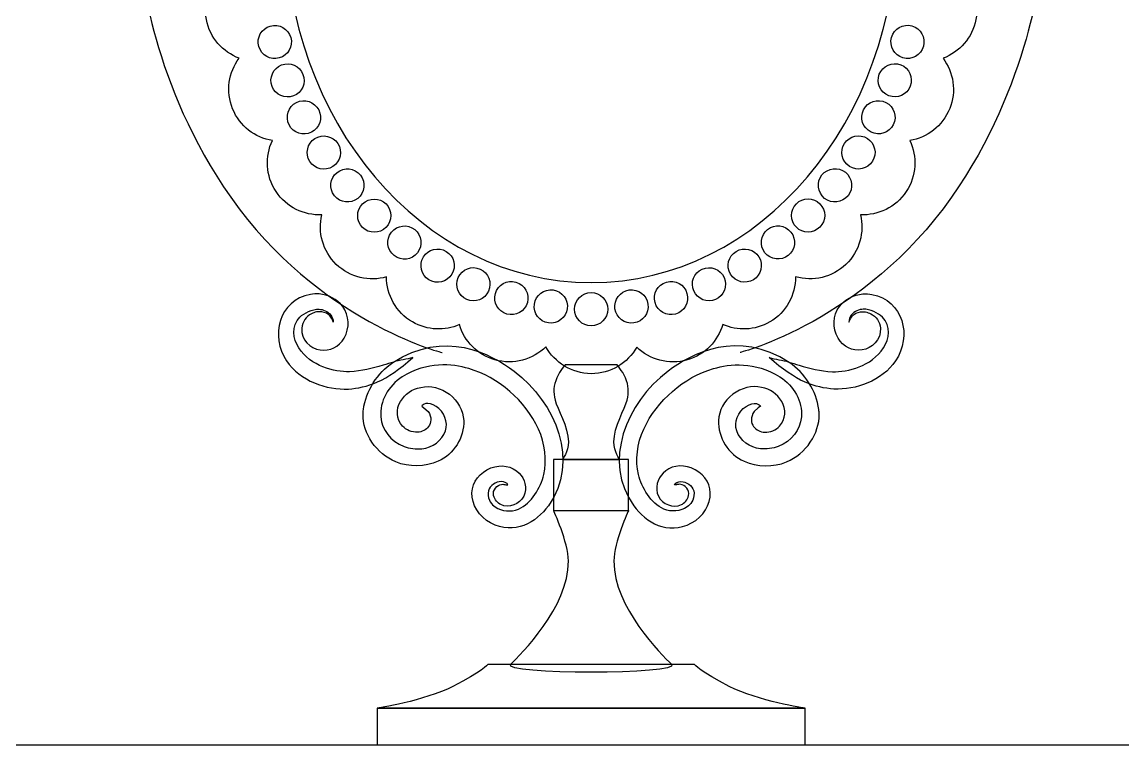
# Model space of a CAD drawing. Header units: inches. Extents: x 10 to 52.5, y 12.6 to 37.4.
# Drawn here: x 22.139 to 23.217, y 25.748 to 26.456 of the extents above; entities that cross this region are included whole.
import ezdxf

# ---------------------------------------------------------------- set-up
doc = ezdxf.new("R2010")
doc.units = ezdxf.units.IN
doc.header["$MEASUREMENT"] = 0
doc.layers.add('02', color=2, linetype='Continuous')
doc.layers.add('1', color=1, linetype='Continuous')

msp = doc.modelspace()

# ---------------------------------------------------------------- linework, layer by layer
at = {"layer": '02'}
for points, knots in [([(23.0574, 26.5051), (23.0719, 26.5139), (23.0818, 26.5298), (23.082, 26.548), (23.082, 26.548), (23.0823, 26.5684), (23.0706, 26.586), (23.0536, 26.5944), (23.0536, 26.5944), (23.0691, 26.6055), (23.0777, 26.6248), (23.0741, 26.6448), (23.0741, 26.6448), (23.0708, 26.6629), (23.0583, 26.6769), (23.0424, 26.6831), (23.0424, 26.6831), (23.0528, 26.6968), (23.0561, 26.7152), (23.0495, 26.7324), (23.0495, 26.7324), (23.0429, 26.7496), (23.0279, 26.7611), (23.011, 26.7642), (23.011, 26.7642), (23.0186, 26.7796), (23.0182, 26.7986), (23.0083, 26.8142), (23.0083, 26.8142), (22.9983, 26.8298), (22.9811, 26.838), (22.9638, 26.8375), (22.9638, 26.8375), (22.9681, 26.8544), (22.9637, 26.873), (22.9505, 26.8862), (22.9505, 26.8862), (22.9372, 26.8995), (22.9184, 26.9038), (22.9015, 26.8993), (22.9015, 26.8993), (22.9018, 26.9169), (22.8931, 26.9342), (22.877, 26.944), (22.877, 26.944), (22.8607, 26.9537), (22.8412, 26.9534), (22.8257, 26.9448), (22.8257, 26.9448), (22.8216, 26.962), (22.8086, 26.9767), (22.7903, 26.9819), (22.7903, 26.9819), (22.7721, 26.9871), (22.7534, 26.9817), (22.7408, 26.9694), (22.7408, 26.9694), (22.732, 26.985), (22.7153, 26.9955), (22.6962, 26.9954), (22.6962, 26.9954), (22.677, 26.9953), (22.6605, 26.9847), (22.6518, 26.9691), (22.6518, 26.9691), (22.6392, 26.9816), (22.6203, 26.9872), (22.602, 26.9819), (22.602, 26.9819), (22.5837, 26.9766), (22.5706, 26.9621), (22.5665, 26.9448), (22.5665, 26.9448), (22.5511, 26.9534), (22.5316, 26.9537), (22.5154, 26.944), (22.5154, 26.944), (22.4992, 26.9342), (22.4905, 26.9169), (22.4908, 26.8993), (22.4908, 26.8993), (22.4739, 26.9038), (22.4551, 26.8994), (22.4418, 26.8862), (22.4418, 26.8862), (22.4286, 26.873), (22.4242, 26.8544), (22.4285, 26.8376), (22.4285, 26.8376), (22.4111, 26.8381), (22.394, 26.8298), (22.384, 26.8141), (22.384, 26.8141), (22.374, 26.7986), (22.3736, 26.7796), (22.3813, 26.7642), (22.3813, 26.7642), (22.3644, 26.7611), (22.3494, 26.7496), (22.3427, 26.7324), (22.3427, 26.7324), (22.3361, 26.7153), (22.3394, 26.6968), (22.3498, 26.6832), (22.3498, 26.6832), (22.3339, 26.6769), (22.3215, 26.6629), (22.3183, 26.6448), (22.3183, 26.6448), (22.3146, 26.6249), (22.3232, 26.6055), (22.3387, 26.5944), (22.3387, 26.5944), (22.3216, 26.586), (22.31, 26.5684), (22.3102, 26.5481), (22.3102, 26.5481), (22.3105, 26.5298), (22.3203, 26.5139), (22.3349, 26.5051), (22.3349, 26.5051), (22.3224, 26.4935), (22.3159, 26.476), (22.3195, 26.4581), (22.3195, 26.4581), (22.323, 26.44), (22.3356, 26.4262), (22.3516, 26.4201), (22.3516, 26.4201), (22.3414, 26.4064), (22.3383, 26.3878), (22.3452, 26.3707), (22.3452, 26.3707), (22.3521, 26.3536), (22.3672, 26.3424), (22.3842, 26.3396), (22.3842, 26.3396), (22.3768, 26.324), (22.3775, 26.3051), (22.3877, 26.2897), (22.3877, 26.2897), (22.3979, 26.2742), (22.4152, 26.2661), (22.4325, 26.2669), (22.4325, 26.2669), (22.4285, 26.25), (22.4333, 26.2314), (22.4467, 26.2184), (22.4467, 26.2184), (22.4602, 26.2054), (22.4791, 26.2014), (22.4959, 26.2061), (22.4959, 26.2061), (22.4959, 26.1886), (22.505, 26.1714), (22.5213, 26.162), (22.5213, 26.162), (22.5359, 26.1535), (22.5529, 26.1532), (22.5672, 26.1594), (22.5672, 26.1594), (22.572, 26.1433), (22.5846, 26.1299), (22.602, 26.125), (22.602, 26.125), (22.6203, 26.1197), (22.6392, 26.1252), (22.6518, 26.1378), (22.6518, 26.1378), (22.6605, 26.1222), (22.677, 26.1116), (22.6962, 26.1114), (22.6962, 26.1114), (22.7153, 26.1114), (22.732, 26.1218), (22.7408, 26.1374), (22.7408, 26.1374), (22.7534, 26.1251), (22.7721, 26.1197), (22.7903, 26.1249), (22.7903, 26.1249), (22.8076, 26.1299), (22.8202, 26.1434), (22.825, 26.1595), (22.825, 26.1595), (22.8394, 26.1532), (22.8564, 26.1535), (22.871, 26.162), (22.871, 26.162), (22.8873, 26.1714), (22.8963, 26.1886), (22.8963, 26.2062), (22.8963, 26.2062), (22.9132, 26.2014), (22.932, 26.2054), (22.9456, 26.2184), (22.9456, 26.2184), (22.9591, 26.2314), (22.9638, 26.25), (22.9597, 26.2669), (22.9597, 26.2669), (22.977, 26.2661), (22.9943, 26.2741), (23.0046, 26.2896), (23.0046, 26.2896), (23.0148, 26.305), (23.0155, 26.324), (23.0081, 26.3396), (23.0081, 26.3396), (23.025, 26.3424), (23.0402, 26.3536), (23.0471, 26.3708), (23.0471, 26.3708), (23.0539, 26.3878), (23.0509, 26.4064), (23.0406, 26.4201), (23.0406, 26.4201), (23.0567, 26.4262), (23.0693, 26.44), (23.0728, 26.458), (23.0728, 26.458), (23.0764, 26.476), (23.0699, 26.4936), (23.0574, 26.5051)], [0, 0, 0, 0, 0.017857, 0.017857, 0.017857, 0.017857, 0.035714, 0.035714, 0.035714, 0.035714, 0.053571, 0.053571, 0.053571, 0.053571, 0.071429, 0.071429, 0.071429, 0.071429, 0.089286, 0.089286, 0.089286, 0.089286, 0.107143, 0.107143, 0.107143, 0.107143, 0.125, 0.125, 0.125, 0.125, 0.142857, 0.142857, 0.142857, 0.142857, 0.160714, 0.160714, 0.160714, 0.160714, 0.178571, 0.178571, 0.178571, 0.178571, 0.196429, 0.196429, 0.196429, 0.196429, 0.214286, 0.214286, 0.214286, 0.214286, 0.232143, 0.232143, 0.232143, 0.232143, 0.25, 0.25, 0.25, 0.25, 0.267857, 0.267857, 0.267857, 0.267857, 0.285714, 0.285714, 0.285714, 0.285714, 0.303571, 0.303571, 0.303571, 0.303571, 0.321429, 0.321429, 0.321429, 0.321429, 0.339286, 0.339286, 0.339286, 0.339286, 0.357143, 0.357143, 0.357143, 0.357143, 0.375, 0.375, 0.375, 0.375, 0.392857, 0.392857, 0.392857, 0.392857, 0.410714, 0.410714, 0.410714, 0.410714, 0.428571, 0.428571, 0.428571, 0.428571, 0.446429, 0.446429, 0.446429, 0.446429, 0.464286, 0.464286, 0.464286, 0.464286, 0.482143, 0.482143, 0.482143, 0.482143, 0.5, 0.5, 0.5, 0.5, 0.517857, 0.517857, 0.517857, 0.517857, 0.535714, 0.535714, 0.535714, 0.535714, 0.553571, 0.553571, 0.553571, 0.553571, 0.571429, 0.571429, 0.571429, 0.571429, 0.589286, 0.589286, 0.589286, 0.589286, 0.607143, 0.607143, 0.607143, 0.607143, 0.625, 0.625, 0.625, 0.625, 0.642857, 0.642857, 0.642857, 0.642857, 0.660714, 0.660714, 0.660714, 0.660714, 0.678571, 0.678571, 0.678571, 0.678571, 0.696429, 0.696429, 0.696429, 0.696429, 0.714286, 0.714286, 0.714286, 0.714286, 0.732143, 0.732143, 0.732143, 0.732143, 0.75, 0.75, 0.75, 0.75, 0.767857, 0.767857, 0.767857, 0.767857, 0.785714, 0.785714, 0.785714, 0.785714, 0.803571, 0.803571, 0.803571, 0.803571, 0.821429, 0.821429, 0.821429, 0.821429, 0.839286, 0.839286, 0.839286, 0.839286, 0.857143, 0.857143, 0.857143, 0.857143, 0.875, 0.875, 0.875, 0.875, 0.892857, 0.892857, 0.892857, 0.892857, 0.910714, 0.910714, 0.910714, 0.910714, 0.928571, 0.928571, 0.928571, 0.928571, 0.946429, 0.946429, 0.946429, 0.946429, 0.964286, 0.964286, 0.964286, 0.964286, 0.982143, 0.982143, 0.982143, 0.982143, 1, 1, 1, 1]), ([(22.6962, 26.9064), (22.8613, 26.9064), (22.9956, 26.748), (22.9956, 26.5534), (22.9956, 26.5534), (22.9956, 26.3588), (22.8613, 26.2005), (22.6962, 26.2005), (22.6962, 26.2005), (22.531, 26.2005), (22.3966, 26.3588), (22.3966, 26.5534), (22.3966, 26.5534), (22.3966, 26.7481), (22.531, 26.9064), (22.6962, 26.9064)], [0, 0, 0, 0, 0.25, 0.25, 0.25, 0.25, 0.5, 0.5, 0.5, 0.5, 0.75, 0.75, 0.75, 0.75, 1, 1, 1, 1]), ([(22.2555, 26.511), (22.2555, 26.511), (22.2659, 26.3939), (22.3434, 26.284), (22.3434, 26.284), (22.4289, 26.1627), (22.5502, 26.1321), (22.5502, 26.1321)], [0, 0, 0, 0, 0.5, 0.5, 0.5, 0.5, 1, 1, 1, 1]), ([(23.1367, 26.511), (23.1367, 26.511), (23.1263, 26.3939), (23.0488, 26.284), (23.0488, 26.284), (22.9633, 26.1627), (22.842, 26.1321), (22.842, 26.1321)], [0, 0, 0, 0, 0.5, 0.5, 0.5, 0.5, 1, 1, 1, 1]), ([(22.3909, 26.4204), (22.3995, 26.4228), (22.4046, 26.4317), (22.4022, 26.4404), (22.4022, 26.4404), (22.3998, 26.449), (22.3908, 26.454), (22.3821, 26.4516), (22.3821, 26.4516), (22.3735, 26.4492), (22.3684, 26.4402), (22.3708, 26.4316), (22.3708, 26.4316), (22.3733, 26.4229), (22.3823, 26.418), (22.3909, 26.4204)], [0, 0, 0, 0, 0.25, 0.25, 0.25, 0.25, 0.5, 0.5, 0.5, 0.5, 0.75, 0.75, 0.75, 0.75, 1, 1, 1, 1]), ([(23.0101, 26.4518), (23.0015, 26.4542), (22.9926, 26.4492), (22.9901, 26.4405), (22.9901, 26.4405), (22.9878, 26.4319), (22.9927, 26.4229), (23.0014, 26.4205), (23.0014, 26.4205), (23.01, 26.4181), (23.019, 26.4231), (23.0214, 26.4318), (23.0214, 26.4318), (23.0238, 26.4404), (23.0188, 26.4494), (23.0101, 26.4518)], [0, 0, 0, 0, 0.25, 0.25, 0.25, 0.25, 0.5, 0.5, 0.5, 0.5, 0.75, 0.75, 0.75, 0.75, 1, 1, 1, 1]), ([(22.4141, 26.4043), (22.4109, 26.4127), (22.4015, 26.4168), (22.3931, 26.4136), (22.3931, 26.4136), (22.3848, 26.4103), (22.3806, 26.401), (22.3838, 26.3926), (22.3838, 26.3926), (22.3871, 26.3842), (22.3964, 26.3801), (22.4049, 26.3833), (22.4049, 26.3833), (22.4132, 26.3865), (22.4174, 26.3959), (22.4141, 26.4043)], [0, 0, 0, 0, 0.25, 0.25, 0.25, 0.25, 0.5, 0.5, 0.5, 0.5, 0.75, 0.75, 0.75, 0.75, 1, 1, 1, 1]), ([(22.9992, 26.4138), (22.9908, 26.4169), (22.9814, 26.4127), (22.9782, 26.4044), (22.9782, 26.4044), (22.9749, 26.3961), (22.9791, 26.3866), (22.9875, 26.3834), (22.9875, 26.3834), (22.9959, 26.3802), (23.0053, 26.3844), (23.0085, 26.3928), (23.0085, 26.3928), (23.0117, 26.4011), (23.0075, 26.4106), (22.9992, 26.4138)], [0, 0, 0, 0, 0.25, 0.25, 0.25, 0.25, 0.5, 0.5, 0.5, 0.5, 0.75, 0.75, 0.75, 0.75, 1, 1, 1, 1]), ([(22.4295, 26.3696), (22.4254, 26.3775), (22.4157, 26.3808), (22.4077, 26.3768), (22.4077, 26.3768), (22.3996, 26.3728), (22.3965, 26.3629), (22.4005, 26.3549), (22.4005, 26.3549), (22.4045, 26.3469), (22.4143, 26.3437), (22.4223, 26.3477), (22.4223, 26.3477), (22.4304, 26.3518), (22.4336, 26.3615), (22.4295, 26.3696)], [0, 0, 0, 0, 0.25, 0.25, 0.25, 0.25, 0.5, 0.5, 0.5, 0.5, 0.75, 0.75, 0.75, 0.75, 1, 1, 1, 1]), ([(22.9846, 26.3769), (22.9766, 26.3809), (22.9668, 26.3777), (22.9628, 26.3697), (22.9628, 26.3697), (22.9588, 26.3617), (22.962, 26.3519), (22.9701, 26.3479), (22.9701, 26.3479), (22.9781, 26.3438), (22.9879, 26.3471), (22.9919, 26.3551), (22.9919, 26.3551), (22.9959, 26.3632), (22.9927, 26.3728), (22.9846, 26.3769)], [0, 0, 0, 0, 0.25, 0.25, 0.25, 0.25, 0.5, 0.5, 0.5, 0.5, 0.75, 0.75, 0.75, 0.75, 1, 1, 1, 1]), ([(22.4482, 26.3366), (22.4434, 26.3441), (22.4334, 26.3463), (22.4258, 26.3415), (22.4258, 26.3415), (22.4183, 26.3367), (22.416, 26.3267), (22.4208, 26.3191), (22.4208, 26.3191), (22.4256, 26.3116), (22.4357, 26.3093), (22.4433, 26.3142), (22.4433, 26.3142), (22.4509, 26.319), (22.453, 26.329), (22.4482, 26.3366)], [0, 0, 0, 0, 0.25, 0.25, 0.25, 0.25, 0.5, 0.5, 0.5, 0.5, 0.75, 0.75, 0.75, 0.75, 1, 1, 1, 1]), ([(22.9665, 26.3417), (22.959, 26.3465), (22.9489, 26.3443), (22.9441, 26.3367), (22.9441, 26.3367), (22.9393, 26.3291), (22.9416, 26.3191), (22.9491, 26.3143), (22.9491, 26.3143), (22.9567, 26.3094), (22.9667, 26.3117), (22.9715, 26.3193), (22.9715, 26.3193), (22.9763, 26.3268), (22.9741, 26.3369), (22.9665, 26.3417)], [0, 0, 0, 0, 0.25, 0.25, 0.25, 0.25, 0.5, 0.5, 0.5, 0.5, 0.75, 0.75, 0.75, 0.75, 1, 1, 1, 1]), ([(22.4703, 26.3057), (22.4646, 26.3128), (22.4544, 26.3139), (22.4474, 26.3083), (22.4474, 26.3083), (22.4404, 26.3028), (22.4393, 26.2925), (22.4448, 26.2855), (22.4448, 26.2855), (22.4504, 26.2785), (22.4607, 26.2773), (22.4677, 26.283), (22.4677, 26.283), (22.4746, 26.2885), (22.4758, 26.2987), (22.4703, 26.3057)], [0, 0, 0, 0, 0.25, 0.25, 0.25, 0.25, 0.5, 0.5, 0.5, 0.5, 0.75, 0.75, 0.75, 0.75, 1, 1, 1, 1]), ([(22.945, 26.3085), (22.938, 26.3141), (22.9277, 26.3129), (22.9221, 26.3059), (22.9221, 26.3059), (22.9165, 26.2989), (22.9177, 26.2886), (22.9247, 26.283), (22.9247, 26.283), (22.9317, 26.2774), (22.9419, 26.2786), (22.9476, 26.2856), (22.9476, 26.2856), (22.9532, 26.2926), (22.952, 26.3029), (22.945, 26.3085)], [0, 0, 0, 0, 0.25, 0.25, 0.25, 0.25, 0.5, 0.5, 0.5, 0.5, 0.75, 0.75, 0.75, 0.75, 1, 1, 1, 1]), ([(22.4954, 26.2775), (22.489, 26.2839), (22.4787, 26.2839), (22.4724, 26.2776), (22.4724, 26.2776), (22.4661, 26.2712), (22.466, 26.261), (22.4723, 26.2546), (22.4723, 26.2546), (22.4787, 26.2483), (22.489, 26.2482), (22.4953, 26.2546), (22.4953, 26.2546), (22.5017, 26.261), (22.5017, 26.2712), (22.4954, 26.2775)], [0, 0, 0, 0, 0.25, 0.25, 0.25, 0.25, 0.5, 0.5, 0.5, 0.5, 0.75, 0.75, 0.75, 0.75, 1, 1, 1, 1]), ([(22.897, 26.2777), (22.8907, 26.2714), (22.8907, 26.261), (22.897, 26.2547), (22.897, 26.2547), (22.9034, 26.2484), (22.9137, 26.2484), (22.92, 26.2548), (22.92, 26.2548), (22.9264, 26.2611), (22.9264, 26.2714), (22.92, 26.2777), (22.92, 26.2777), (22.9137, 26.284), (22.9033, 26.284), (22.897, 26.2777)], [0, 0, 0, 0, 0.25, 0.25, 0.25, 0.25, 0.5, 0.5, 0.5, 0.5, 0.75, 0.75, 0.75, 0.75, 1, 1, 1, 1]), ([(22.5235, 26.2525), (22.5164, 26.2581), (22.5062, 26.2569), (22.5006, 26.2499), (22.5006, 26.2499), (22.4951, 26.2428), (22.4963, 26.2326), (22.5034, 26.227), (22.5034, 26.227), (22.5103, 26.2214), (22.5206, 26.2226), (22.5261, 26.2297), (22.5261, 26.2297), (22.5317, 26.2367), (22.5305, 26.2469), (22.5235, 26.2525)], [0, 0, 0, 0, 0.25, 0.25, 0.25, 0.25, 0.5, 0.5, 0.5, 0.5, 0.75, 0.75, 0.75, 0.75, 1, 1, 1, 1]), ([(22.8689, 26.2526), (22.8619, 26.247), (22.8607, 26.2368), (22.8662, 26.2298), (22.8662, 26.2298), (22.8718, 26.2228), (22.8821, 26.2215), (22.8891, 26.2271), (22.8891, 26.2271), (22.8961, 26.2327), (22.8973, 26.2429), (22.8917, 26.2499), (22.8917, 26.2499), (22.8861, 26.2569), (22.8759, 26.2582), (22.8689, 26.2526)], [0, 0, 0, 0, 0.25, 0.25, 0.25, 0.25, 0.5, 0.5, 0.5, 0.5, 0.75, 0.75, 0.75, 0.75, 1, 1, 1, 1]), ([(22.5543, 26.2311), (22.5466, 26.2357), (22.5366, 26.2332), (22.5319, 26.2256), (22.5319, 26.2256), (22.5273, 26.2179), (22.5298, 26.2079), (22.5374, 26.2032), (22.5374, 26.2032), (22.5451, 26.1987), (22.555, 26.201), (22.5598, 26.2087), (22.5598, 26.2087), (22.5644, 26.2164), (22.562, 26.2264), (22.5543, 26.2311)], [0, 0, 0, 0, 0.25, 0.25, 0.25, 0.25, 0.5, 0.5, 0.5, 0.5, 0.75, 0.75, 0.75, 0.75, 1, 1, 1, 1]), ([(22.8381, 26.2311), (22.8304, 26.2265), (22.828, 26.2165), (22.8326, 26.2087), (22.8326, 26.2087), (22.8373, 26.2011), (22.8472, 26.1987), (22.855, 26.2033), (22.855, 26.2033), (22.8626, 26.208), (22.865, 26.218), (22.8604, 26.2257), (22.8604, 26.2257), (22.8557, 26.2333), (22.8457, 26.2357), (22.8381, 26.2311)], [0, 0, 0, 0, 0.25, 0.25, 0.25, 0.25, 0.5, 0.5, 0.5, 0.5, 0.75, 0.75, 0.75, 0.75, 1, 1, 1, 1]), ([(22.5875, 26.2138), (22.5793, 26.2174), (22.5697, 26.2136), (22.566, 26.2054), (22.566, 26.2054), (22.5624, 26.1972), (22.5661, 26.1877), (22.5744, 26.184), (22.5744, 26.184), (22.5826, 26.1804), (22.5922, 26.1841), (22.5957, 26.1923), (22.5957, 26.1923), (22.5994, 26.2005), (22.5956, 26.2101), (22.5875, 26.2138)], [0, 0, 0, 0, 0.25, 0.25, 0.25, 0.25, 0.5, 0.5, 0.5, 0.5, 0.75, 0.75, 0.75, 0.75, 1, 1, 1, 1]), ([(22.8049, 26.2137), (22.7967, 26.2102), (22.793, 26.2006), (22.7966, 26.1924), (22.7966, 26.1924), (22.8002, 26.1842), (22.8098, 26.1804), (22.818, 26.1841), (22.818, 26.1841), (22.8262, 26.1877), (22.83, 26.1973), (22.8263, 26.2055), (22.8263, 26.2055), (22.8226, 26.2137), (22.8131, 26.2174), (22.8049, 26.2137)], [0, 0, 0, 0, 0.25, 0.25, 0.25, 0.25, 0.5, 0.5, 0.5, 0.5, 0.75, 0.75, 0.75, 0.75, 1, 1, 1, 1]), ([(22.6225, 26.201), (22.6139, 26.2035), (22.6049, 26.1985), (22.6024, 26.1899), (22.6024, 26.1899), (22.6, 26.1812), (22.605, 26.1723), (22.6136, 26.1698), (22.6136, 26.1698), (22.6222, 26.1673), (22.6312, 26.1724), (22.6337, 26.181), (22.6337, 26.181), (22.6361, 26.1895), (22.6312, 26.1986), (22.6225, 26.201)], [0, 0, 0, 0, 0.25, 0.25, 0.25, 0.25, 0.5, 0.5, 0.5, 0.5, 0.75, 0.75, 0.75, 0.75, 1, 1, 1, 1]), ([(22.7698, 26.201), (22.7612, 26.1986), (22.7562, 26.1896), (22.7587, 26.181), (22.7587, 26.181), (22.7612, 26.1724), (22.7702, 26.1673), (22.7788, 26.1698), (22.7788, 26.1698), (22.7874, 26.1723), (22.7924, 26.1813), (22.7899, 26.19), (22.7899, 26.19), (22.7875, 26.1985), (22.7785, 26.2036), (22.7698, 26.201)], [0, 0, 0, 0, 0.25, 0.25, 0.25, 0.25, 0.5, 0.5, 0.5, 0.5, 0.75, 0.75, 0.75, 0.75, 1, 1, 1, 1]), ([(22.5027, 26.1228), (22.5086, 26.1248), (22.5159, 26.1252), (22.5217, 26.1273), (22.5217, 26.1273), (22.4956, 26.1034), (22.4767, 26.0976), (22.4585, 26.0964), (22.4585, 26.0964), (22.4373, 26.0951), (22.4113, 26.1043), (22.398, 26.1239), (22.398, 26.1239), (22.3818, 26.1479), (22.3905, 26.1833), (22.4213, 26.1889), (22.4213, 26.1889), (22.4242, 26.1895), (22.4271, 26.1896), (22.43, 26.1894), (22.43, 26.1894), (22.4388, 26.1889), (22.4476, 26.1842), (22.453, 26.1771), (22.453, 26.1771), (22.4595, 26.1687), (22.4601, 26.156), (22.4544, 26.1462), (22.4544, 26.1462), (22.4493, 26.1376), (22.4405, 26.1333), (22.4309, 26.1347), (22.4309, 26.1347), (22.4213, 26.1361), (22.4119, 26.1445), (22.4129, 26.156), (22.4129, 26.156), (22.4135, 26.1621), (22.4171, 26.1675), (22.4224, 26.1701), (22.4224, 26.1701), (22.424, 26.1709), (22.4257, 26.1714), (22.4274, 26.1718), (22.4274, 26.1718), (22.4308, 26.1724), (22.4342, 26.172), (22.4371, 26.1705), (22.4371, 26.1705), (22.4404, 26.1687), (22.4426, 26.1654), (22.4438, 26.1619), (22.4438, 26.1619), (22.4435, 26.1643), (22.4429, 26.1667), (22.4415, 26.1686), (22.4415, 26.1686), (22.4384, 26.1726), (22.4334, 26.1743), (22.4298, 26.1745), (22.4298, 26.1745), (22.4232, 26.1749), (22.4152, 26.1708), (22.411, 26.1667), (22.411, 26.1667), (22.4024, 26.1581), (22.4042, 26.1454), (22.4099, 26.1367), (22.4099, 26.1367), (22.4218, 26.1186), (22.4448, 26.1128), (22.4597, 26.1133), (22.4597, 26.1133), (22.4721, 26.1137), (22.4816, 26.1167), (22.4925, 26.1197), (22.4925, 26.1197), (22.4962, 26.1207), (22.4995, 26.1217), (22.5027, 26.1228)], [0, 0, 0, 0, 0.05, 0.05, 0.05, 0.05, 0.1, 0.1, 0.1, 0.1, 0.15, 0.15, 0.15, 0.15, 0.2, 0.2, 0.2, 0.2, 0.25, 0.25, 0.25, 0.25, 0.3, 0.3, 0.3, 0.3, 0.35, 0.35, 0.35, 0.35, 0.4, 0.4, 0.4, 0.4, 0.45, 0.45, 0.45, 0.45, 0.5, 0.5, 0.5, 0.5, 0.55, 0.55, 0.55, 0.55, 0.6, 0.6, 0.6, 0.6, 0.65, 0.65, 0.65, 0.65, 0.7, 0.7, 0.7, 0.7, 0.75, 0.75, 0.75, 0.75, 0.8, 0.8, 0.8, 0.8, 0.85, 0.85, 0.85, 0.85, 0.9, 0.9, 0.9, 0.9, 0.95, 0.95, 0.95, 0.95, 1, 1, 1, 1]), ([(22.659, 26.1933), (22.6501, 26.1945), (22.6419, 26.1884), (22.6406, 26.1794), (22.6406, 26.1794), (22.6394, 26.1705), (22.6456, 26.1624), (22.6544, 26.1611), (22.6544, 26.1611), (22.6633, 26.1599), (22.6716, 26.1661), (22.6728, 26.175), (22.6728, 26.175), (22.6741, 26.1838), (22.6679, 26.1921), (22.659, 26.1933)], [0, 0, 0, 0, 0.25, 0.25, 0.25, 0.25, 0.5, 0.5, 0.5, 0.5, 0.75, 0.75, 0.75, 0.75, 1, 1, 1, 1]), ([(22.6962, 26.1907), (22.6872, 26.1907), (22.68, 26.1834), (22.68, 26.1745), (22.68, 26.1745), (22.68, 26.1655), (22.6872, 26.1582), (22.6962, 26.1582), (22.6962, 26.1582), (22.7052, 26.1582), (22.7124, 26.1655), (22.7124, 26.1745), (22.7124, 26.1745), (22.7124, 26.1835), (22.7052, 26.1907), (22.6962, 26.1907)], [0, 0, 0, 0, 0.25, 0.25, 0.25, 0.25, 0.5, 0.5, 0.5, 0.5, 0.75, 0.75, 0.75, 0.75, 1, 1, 1, 1]), ([(22.7334, 26.1933), (22.7245, 26.1921), (22.7183, 26.1838), (22.7195, 26.1749), (22.7195, 26.1749), (22.7208, 26.1661), (22.729, 26.1599), (22.7379, 26.1611), (22.7379, 26.1611), (22.7468, 26.1624), (22.753, 26.1706), (22.7517, 26.1795), (22.7517, 26.1795), (22.7505, 26.1884), (22.7423, 26.1946), (22.7334, 26.1933)], [0, 0, 0, 0, 0.25, 0.25, 0.25, 0.25, 0.5, 0.5, 0.5, 0.5, 0.75, 0.75, 0.75, 0.75, 1, 1, 1, 1]), ([(22.8896, 26.1228), (22.8837, 26.1248), (22.8763, 26.1252), (22.8705, 26.1273), (22.8705, 26.1273), (22.8967, 26.1034), (22.9155, 26.0976), (22.9338, 26.0964), (22.9338, 26.0964), (22.955, 26.0951), (22.9809, 26.1043), (22.9942, 26.1239), (22.9942, 26.1239), (23.0104, 26.1479), (23.0017, 26.1833), (22.971, 26.1889), (22.971, 26.1889), (22.9681, 26.1895), (22.9652, 26.1896), (22.9622, 26.1894), (22.9622, 26.1894), (22.9535, 26.1889), (22.9446, 26.1842), (22.9392, 26.1771), (22.9392, 26.1771), (22.9328, 26.1687), (22.9322, 26.156), (22.9378, 26.1462), (22.9378, 26.1462), (22.943, 26.1376), (22.9518, 26.1333), (22.9613, 26.1347), (22.9613, 26.1347), (22.9709, 26.1361), (22.9803, 26.1445), (22.9793, 26.156), (22.9793, 26.156), (22.9788, 26.1621), (22.9751, 26.1675), (22.9698, 26.1701), (22.9698, 26.1701), (22.9682, 26.1709), (22.9665, 26.1714), (22.9648, 26.1718), (22.9648, 26.1718), (22.9614, 26.1724), (22.9581, 26.172), (22.9551, 26.1705), (22.9551, 26.1705), (22.9518, 26.1687), (22.9496, 26.1654), (22.9485, 26.1619), (22.9485, 26.1619), (22.9487, 26.1643), (22.9493, 26.1667), (22.9507, 26.1686), (22.9507, 26.1686), (22.9538, 26.1726), (22.9588, 26.1743), (22.9625, 26.1745), (22.9625, 26.1745), (22.9691, 26.1749), (22.977, 26.1708), (22.9812, 26.1667), (22.9812, 26.1667), (22.9899, 26.1581), (22.988, 26.1454), (22.9823, 26.1367), (22.9823, 26.1367), (22.9704, 26.1186), (22.9474, 26.1128), (22.9325, 26.1133), (22.9325, 26.1133), (22.9201, 26.1137), (22.9107, 26.1167), (22.8997, 26.1197), (22.8997, 26.1197), (22.8961, 26.1207), (22.8927, 26.1217), (22.8896, 26.1228)], [0, 0, 0, 0, 0.05, 0.05, 0.05, 0.05, 0.1, 0.1, 0.1, 0.1, 0.15, 0.15, 0.15, 0.15, 0.2, 0.2, 0.2, 0.2, 0.25, 0.25, 0.25, 0.25, 0.3, 0.3, 0.3, 0.3, 0.35, 0.35, 0.35, 0.35, 0.4, 0.4, 0.4, 0.4, 0.45, 0.45, 0.45, 0.45, 0.5, 0.5, 0.5, 0.5, 0.55, 0.55, 0.55, 0.55, 0.6, 0.6, 0.6, 0.6, 0.65, 0.65, 0.65, 0.65, 0.7, 0.7, 0.7, 0.7, 0.75, 0.75, 0.75, 0.75, 0.8, 0.8, 0.8, 0.8, 0.85, 0.85, 0.85, 0.85, 0.9, 0.9, 0.9, 0.9, 0.95, 0.95, 0.95, 0.95, 1, 1, 1, 1]), ([(22.5022, 26.1223), (22.4869, 26.1123), (22.4756, 26.0943), (22.4732, 26.0763), (22.4732, 26.0763), (22.473, 26.0748), (22.4729, 26.0733), (22.4729, 26.0719), (22.4729, 26.0719), (22.4726, 26.0527), (22.4857, 26.0331), (22.505, 26.025), (22.505, 26.025), (22.5175, 26.0197), (22.5337, 26.02), (22.5465, 26.0257), (22.5465, 26.0257), (22.5618, 26.0324), (22.572, 26.0489), (22.5714, 26.0656), (22.5714, 26.0656), (22.571, 26.0753), (22.5659, 26.0846), (22.5574, 26.0912), (22.5574, 26.0912), (22.5491, 26.0976), (22.5389, 26.1001), (22.5294, 26.098), (22.5294, 26.098), (22.5206, 26.0961), (22.5142, 26.0917), (22.5095, 26.0843), (22.5095, 26.0843), (22.5048, 26.0768), (22.5056, 26.0668), (22.5116, 26.0601), (22.5116, 26.0601), (22.515, 26.0562), (22.5208, 26.0539), (22.5262, 26.0541), (22.5262, 26.0541), (22.5306, 26.0543), (22.5345, 26.0562), (22.537, 26.0596), (22.537, 26.0596), (22.5385, 26.0615), (22.5392, 26.0638), (22.5392, 26.0661), (22.5392, 26.0661), (22.5393, 26.0688), (22.5384, 26.0717), (22.5367, 26.0743), (22.5367, 26.0743), (22.5367, 26.0743), (22.5324, 26.078), (22.5324, 26.078), (22.5324, 26.078), (22.5324, 26.078), (22.5305, 26.0795), (22.5305, 26.0795), (22.5305, 26.0795), (22.5305, 26.0802), (22.5323, 26.0818), (22.5342, 26.0822), (22.5342, 26.0822), (22.5369, 26.0828), (22.5406, 26.0818), (22.5444, 26.0793), (22.5444, 26.0793), (22.5524, 26.0744), (22.5565, 26.0636), (22.5536, 26.0554), (22.5536, 26.0554), (22.5503, 26.046), (22.5408, 26.0388), (22.5304, 26.0379), (22.5304, 26.0379), (22.5252, 26.0375), (22.5179, 26.038), (22.5131, 26.04), (22.5131, 26.04), (22.4995, 26.0457), (22.4914, 26.0561), (22.4903, 26.0692), (22.4903, 26.0692), (22.4891, 26.0842), (22.4973, 26.0995), (22.5113, 26.1083), (22.5113, 26.1083), (22.5357, 26.1236), (22.5601, 26.1212), (22.5763, 26.1164), (22.5763, 26.1164), (22.6054, 26.1079), (22.6315, 26.0852), (22.6446, 26.0572), (22.6446, 26.0572), (22.651, 26.0435), (22.6531, 26.026), (22.6498, 26.0126), (22.6498, 26.0126), (22.6469, 26.0002), (22.6378, 25.9843), (22.6249, 25.9788), (22.6249, 25.9788), (22.6178, 25.9758), (22.6085, 25.9767), (22.6022, 25.981), (22.6022, 25.981), (22.5989, 25.9833), (22.5951, 25.9875), (22.5953, 25.9945), (22.5953, 25.9945), (22.5955, 26.0004), (22.601, 26.0048), (22.6062, 26.0057), (22.6062, 26.0057), (22.6089, 26.0062), (22.6117, 26.0056), (22.6138, 26.004), (22.6138, 26.004), (22.6143, 26.0036), (22.6145, 26.0029), (22.6145, 26.0027), (22.6145, 26.0027), (22.6141, 26.0024), (22.6141, 26.0024), (22.6127, 26.0027), (22.6127, 26.0027), (22.6105, 26.0032), (22.6065, 26.0041), (22.6025, 25.9994), (22.6025, 25.9994), (22.6008, 25.9974), (22.6001, 25.9948), (22.6007, 25.9921), (22.6007, 25.9921), (22.6015, 25.9879), (22.6049, 25.9846), (22.6078, 25.9832), (22.6078, 25.9832), (22.6156, 25.9794), (22.6263, 25.9834), (22.6302, 25.9915), (22.6302, 25.9915), (22.6341, 25.9994), (22.6309, 26.0088), (22.6257, 26.014), (22.6257, 26.014), (22.6188, 26.0211), (22.6082, 26.0231), (22.5981, 26.0191), (22.5981, 26.0191), (22.5872, 26.0149), (22.5798, 26.0054), (22.5795, 25.9949), (22.5795, 25.9949), (22.579, 25.9833), (22.5864, 25.9714), (22.5978, 25.9653), (22.5978, 25.9653), (22.6213, 25.9528), (22.6424, 25.9658), (22.6543, 25.9822), (22.6543, 25.9822), (22.6854, 26.0251), (22.6617, 26.0828), (22.6208, 26.1138), (22.6208, 26.1138), (22.5981, 26.1311), (22.5524, 26.1552), (22.5022, 26.1223)], [0, 0, 0, 0, 0.023256, 0.023256, 0.023256, 0.023256, 0.046512, 0.046512, 0.046512, 0.046512, 0.069767, 0.069767, 0.069767, 0.069767, 0.093023, 0.093023, 0.093023, 0.093023, 0.116279, 0.116279, 0.116279, 0.116279, 0.139535, 0.139535, 0.139535, 0.139535, 0.162791, 0.162791, 0.162791, 0.162791, 0.186047, 0.186047, 0.186047, 0.186047, 0.209302, 0.209302, 0.209302, 0.209302, 0.232558, 0.232558, 0.232558, 0.232558, 0.255814, 0.255814, 0.255814, 0.255814, 0.27907, 0.27907, 0.27907, 0.27907, 0.302326, 0.302326, 0.302326, 0.302326, 0.325581, 0.325581, 0.325581, 0.325581, 0.348837, 0.348837, 0.348837, 0.348837, 0.372093, 0.372093, 0.372093, 0.372093, 0.395349, 0.395349, 0.395349, 0.395349, 0.418605, 0.418605, 0.418605, 0.418605, 0.44186, 0.44186, 0.44186, 0.44186, 0.465116, 0.465116, 0.465116, 0.465116, 0.488372, 0.488372, 0.488372, 0.488372, 0.511628, 0.511628, 0.511628, 0.511628, 0.534884, 0.534884, 0.534884, 0.534884, 0.55814, 0.55814, 0.55814, 0.55814, 0.581395, 0.581395, 0.581395, 0.581395, 0.604651, 0.604651, 0.604651, 0.604651, 0.627907, 0.627907, 0.627907, 0.627907, 0.651163, 0.651163, 0.651163, 0.651163, 0.674419, 0.674419, 0.674419, 0.674419, 0.697674, 0.697674, 0.697674, 0.697674, 0.72093, 0.72093, 0.72093, 0.72093, 0.744186, 0.744186, 0.744186, 0.744186, 0.767442, 0.767442, 0.767442, 0.767442, 0.790698, 0.790698, 0.790698, 0.790698, 0.813953, 0.813953, 0.813953, 0.813953, 0.837209, 0.837209, 0.837209, 0.837209, 0.860465, 0.860465, 0.860465, 0.860465, 0.883721, 0.883721, 0.883721, 0.883721, 0.906977, 0.906977, 0.906977, 0.906977, 0.930233, 0.930233, 0.930233, 0.930233, 0.953488, 0.953488, 0.953488, 0.953488, 0.976744, 0.976744, 0.976744, 0.976744, 1, 1, 1, 1]), ([(22.8901, 26.1223), (22.9053, 26.1123), (22.9167, 26.0943), (22.919, 26.0763), (22.919, 26.0763), (22.9192, 26.0748), (22.9193, 26.0733), (22.9194, 26.0719), (22.9194, 26.0719), (22.9197, 26.0527), (22.9065, 26.0331), (22.8873, 26.025), (22.8873, 26.025), (22.8748, 26.0197), (22.8585, 26.02), (22.8458, 26.0257), (22.8458, 26.0257), (22.8305, 26.0324), (22.8202, 26.0489), (22.8209, 26.0656), (22.8209, 26.0656), (22.8213, 26.0753), (22.8263, 26.0846), (22.8348, 26.0912), (22.8348, 26.0912), (22.8432, 26.0976), (22.8534, 26.1001), (22.8628, 26.098), (22.8628, 26.098), (22.8717, 26.0961), (22.878, 26.0917), (22.8827, 26.0843), (22.8827, 26.0843), (22.8875, 26.0768), (22.8866, 26.0668), (22.8806, 26.0601), (22.8806, 26.0601), (22.8772, 26.0562), (22.8715, 26.0539), (22.8661, 26.0541), (22.8661, 26.0541), (22.8616, 26.0543), (22.8578, 26.0562), (22.8552, 26.0596), (22.8552, 26.0596), (22.8538, 26.0615), (22.853, 26.0638), (22.853, 26.0661), (22.853, 26.0661), (22.853, 26.0688), (22.8538, 26.0717), (22.8556, 26.0743), (22.8556, 26.0743), (22.8556, 26.0743), (22.8598, 26.078), (22.8598, 26.078), (22.8598, 26.078), (22.8598, 26.078), (22.8618, 26.0795), (22.8618, 26.0795), (22.8618, 26.0795), (22.8618, 26.0802), (22.86, 26.0818), (22.858, 26.0822), (22.858, 26.0822), (22.8554, 26.0828), (22.8517, 26.0818), (22.8478, 26.0793), (22.8478, 26.0793), (22.8399, 26.0744), (22.8358, 26.0636), (22.8387, 26.0554), (22.8387, 26.0554), (22.8419, 26.046), (22.8515, 26.0388), (22.8619, 26.0379), (22.8619, 26.0379), (22.867, 26.0375), (22.8744, 26.038), (22.8792, 26.04), (22.8792, 26.04), (22.8928, 26.0457), (22.9009, 26.0561), (22.9019, 26.0692), (22.9019, 26.0692), (22.9032, 26.0842), (22.8949, 26.0995), (22.8809, 26.1083), (22.8809, 26.1083), (22.8565, 26.1236), (22.8321, 26.1212), (22.8159, 26.1164), (22.8159, 26.1164), (22.7869, 26.1079), (22.7607, 26.0852), (22.7476, 26.0572), (22.7476, 26.0572), (22.7412, 26.0435), (22.7392, 26.026), (22.7424, 26.0126), (22.7424, 26.0126), (22.7454, 26.0002), (22.7545, 25.9843), (22.7674, 25.9788), (22.7674, 25.9788), (22.7744, 25.9758), (22.7837, 25.9767), (22.7901, 25.981), (22.7901, 25.981), (22.7933, 25.9833), (22.7972, 25.9875), (22.7969, 25.9945), (22.7969, 25.9945), (22.7967, 26.0004), (22.7912, 26.0048), (22.7861, 26.0057), (22.7861, 26.0057), (22.7833, 26.0062), (22.7806, 26.0056), (22.7785, 26.004), (22.7785, 26.004), (22.778, 26.0036), (22.7777, 26.0029), (22.7778, 26.0027), (22.7778, 26.0027), (22.7781, 26.0024), (22.7782, 26.0024), (22.7796, 26.0027), (22.7796, 26.0027), (22.7817, 26.0032), (22.7857, 26.0041), (22.7897, 25.9994), (22.7897, 25.9994), (22.7915, 25.9974), (22.7921, 25.9948), (22.7916, 25.9921), (22.7916, 25.9921), (22.7907, 25.9879), (22.7873, 25.9846), (22.7845, 25.9832), (22.7845, 25.9832), (22.7766, 25.9794), (22.7659, 25.9834), (22.762, 25.9915), (22.762, 25.9915), (22.7582, 25.9994), (22.7614, 26.0088), (22.7665, 26.014), (22.7665, 26.014), (22.7734, 26.0211), (22.784, 26.0231), (22.7942, 26.0191), (22.7942, 26.0191), (22.8051, 26.0149), (22.8124, 26.0054), (22.8128, 25.9949), (22.8128, 25.9949), (22.8132, 25.9833), (22.8058, 25.9714), (22.7944, 25.9653), (22.7944, 25.9653), (22.7709, 25.9528), (22.7498, 25.9658), (22.7379, 25.9822), (22.7379, 25.9822), (22.7068, 26.0251), (22.7305, 26.0828), (22.7714, 26.1138), (22.7714, 26.1138), (22.7942, 26.1311), (22.8399, 26.1552), (22.8901, 26.1223)], [0, 0, 0, 0, 0.023256, 0.023256, 0.023256, 0.023256, 0.046512, 0.046512, 0.046512, 0.046512, 0.069767, 0.069767, 0.069767, 0.069767, 0.093023, 0.093023, 0.093023, 0.093023, 0.116279, 0.116279, 0.116279, 0.116279, 0.139535, 0.139535, 0.139535, 0.139535, 0.162791, 0.162791, 0.162791, 0.162791, 0.186047, 0.186047, 0.186047, 0.186047, 0.209302, 0.209302, 0.209302, 0.209302, 0.232558, 0.232558, 0.232558, 0.232558, 0.255814, 0.255814, 0.255814, 0.255814, 0.27907, 0.27907, 0.27907, 0.27907, 0.302326, 0.302326, 0.302326, 0.302326, 0.325581, 0.325581, 0.325581, 0.325581, 0.348837, 0.348837, 0.348837, 0.348837, 0.372093, 0.372093, 0.372093, 0.372093, 0.395349, 0.395349, 0.395349, 0.395349, 0.418605, 0.418605, 0.418605, 0.418605, 0.44186, 0.44186, 0.44186, 0.44186, 0.465116, 0.465116, 0.465116, 0.465116, 0.488372, 0.488372, 0.488372, 0.488372, 0.511628, 0.511628, 0.511628, 0.511628, 0.534884, 0.534884, 0.534884, 0.534884, 0.55814, 0.55814, 0.55814, 0.55814, 0.581395, 0.581395, 0.581395, 0.581395, 0.604651, 0.604651, 0.604651, 0.604651, 0.627907, 0.627907, 0.627907, 0.627907, 0.651163, 0.651163, 0.651163, 0.651163, 0.674419, 0.674419, 0.674419, 0.674419, 0.697674, 0.697674, 0.697674, 0.697674, 0.72093, 0.72093, 0.72093, 0.72093, 0.744186, 0.744186, 0.744186, 0.744186, 0.767442, 0.767442, 0.767442, 0.767442, 0.790698, 0.790698, 0.790698, 0.790698, 0.813953, 0.813953, 0.813953, 0.813953, 0.837209, 0.837209, 0.837209, 0.837209, 0.860465, 0.860465, 0.860465, 0.860465, 0.883721, 0.883721, 0.883721, 0.883721, 0.906977, 0.906977, 0.906977, 0.906977, 0.930233, 0.930233, 0.930233, 0.930233, 0.953488, 0.953488, 0.953488, 0.953488, 0.976744, 0.976744, 0.976744, 0.976744, 1, 1, 1, 1]), ([(22.7213, 26.1202), (22.7213, 26.1202), (22.7265, 26.1148), (22.7297, 26.1072), (22.7297, 26.1072), (22.7329, 26.0997), (22.7333, 26.0934), (22.7313, 26.0855), (22.7313, 26.0855), (22.7293, 26.0775), (22.7184, 26.0591), (22.7184, 26.0447), (22.7184, 26.0447), (22.7184, 26.0349), (22.7242, 26.0274), (22.7242, 26.0274), (22.7242, 26.0274), (22.7242, 26.0274), (22.6961, 26.0274), (22.6961, 26.0274), (22.6961, 26.0274), (22.6961, 26.0274), (22.668, 26.0274), (22.668, 26.0274), (22.668, 26.0274), (22.668, 26.0274), (22.6739, 26.0349), (22.6739, 26.0447), (22.6739, 26.0447), (22.6739, 26.0591), (22.6629, 26.0775), (22.6609, 26.0855), (22.6609, 26.0855), (22.659, 26.0934), (22.6593, 26.0997), (22.6625, 26.1072), (22.6625, 26.1072), (22.6657, 26.1148), (22.6709, 26.1202), (22.6709, 26.1202), (22.6709, 26.1202), (22.6709, 26.1202), (22.7213, 26.1202), (22.7213, 26.1202)], [0, 0, 0, 0, 0.090909, 0.090909, 0.090909, 0.090909, 0.181818, 0.181818, 0.181818, 0.181818, 0.272727, 0.272727, 0.272727, 0.272727, 0.363636, 0.363636, 0.363636, 0.363636, 0.454545, 0.454545, 0.454545, 0.454545, 0.545455, 0.545455, 0.545455, 0.545455, 0.636364, 0.636364, 0.636364, 0.636364, 0.727273, 0.727273, 0.727273, 0.727273, 0.818182, 0.818182, 0.818182, 0.818182, 0.909091, 0.909091, 0.909091, 0.909091, 1, 1, 1, 1]), ([(22.6594, 26.0274), (22.6594, 26.0274), (22.7328, 26.0274), (22.7328, 26.0274), (22.7328, 26.0274), (22.7328, 26.0274), (22.7328, 25.9776), (22.7328, 25.9776), (22.7328, 25.9776), (22.7328, 25.9776), (22.6594, 25.9776), (22.6594, 25.9776), (22.6594, 25.9776), (22.6594, 25.9776), (22.6594, 26.0274), (22.6594, 26.0274)], [0, 0, 0, 0, 0.25, 0.25, 0.25, 0.25, 0.5, 0.5, 0.5, 0.5, 0.75, 0.75, 0.75, 0.75, 1, 1, 1, 1]), ([(22.6961, 25.9776), (22.6961, 25.9776), (22.6594, 25.9776), (22.6594, 25.9776), (22.6594, 25.9776), (22.6594, 25.9776), (22.6739, 25.9461), (22.6739, 25.9281), (22.6739, 25.9281), (22.6739, 25.8821), (22.6273, 25.8368), (22.6172, 25.8268), (22.6172, 25.8268), (22.6071, 25.8167), (22.7852, 25.8167), (22.775, 25.8268), (22.775, 25.8268), (22.7649, 25.8368), (22.7184, 25.8821), (22.7184, 25.9281), (22.7184, 25.9281), (22.7184, 25.9461), (22.7328, 25.9776), (22.7328, 25.9776), (22.7328, 25.9776), (22.7328, 25.9776), (22.6961, 25.9776), (22.6961, 25.9776)], [0, 0, 0, 0, 0.142857, 0.142857, 0.142857, 0.142857, 0.285714, 0.285714, 0.285714, 0.285714, 0.428571, 0.428571, 0.428571, 0.428571, 0.571429, 0.571429, 0.571429, 0.571429, 0.714286, 0.714286, 0.714286, 0.714286, 0.857143, 0.857143, 0.857143, 0.857143, 1, 1, 1, 1]), ([(22.6961, 25.8268), (22.6961, 25.8268), (22.7973, 25.8268), (22.7973, 25.8268), (22.7973, 25.8268), (22.7973, 25.8268), (22.8033, 25.8195), (22.8314, 25.8053), (22.8314, 25.8053), (22.8595, 25.7911), (22.9056, 25.7839), (22.9056, 25.7839), (22.9056, 25.7839), (22.9056, 25.7839), (22.6961, 25.7839), (22.6961, 25.7839), (22.6961, 25.7839), (22.6961, 25.7839), (22.4866, 25.7839), (22.4866, 25.7839), (22.4866, 25.7839), (22.4866, 25.7839), (22.5328, 25.7911), (22.5609, 25.8053), (22.5609, 25.8053), (22.589, 25.8195), (22.595, 25.8268), (22.595, 25.8268), (22.595, 25.8268), (22.595, 25.8268), (22.6961, 25.8268), (22.6961, 25.8268)], [0, 0, 0, 0, 0.125, 0.125, 0.125, 0.125, 0.25, 0.25, 0.25, 0.25, 0.375, 0.375, 0.375, 0.375, 0.5, 0.5, 0.5, 0.5, 0.625, 0.625, 0.625, 0.625, 0.75, 0.75, 0.75, 0.75, 0.875, 0.875, 0.875, 0.875, 1, 1, 1, 1]), ([(22.9056, 25.748), (22.9056, 25.748), (22.4866, 25.748), (22.4866, 25.748), (22.4866, 25.748), (22.4866, 25.748), (22.4866, 25.7839), (22.4866, 25.7839), (22.4866, 25.7839), (22.4866, 25.7839), (22.9056, 25.7839), (22.9056, 25.7839), (22.9056, 25.7839), (22.9056, 25.7839), (22.9056, 25.748), (22.9056, 25.748)], [0, 0, 0, 0, 0.25, 0.25, 0.25, 0.25, 0.5, 0.5, 0.5, 0.5, 0.75, 0.75, 0.75, 0.75, 1, 1, 1, 1])]:
    msp.add_open_spline(points, degree=3, knots=knots, dxfattribs=at)
at = {"layer": '1'}
msp.add_line((10.3636, 25.748), (30.6898, 25.748), dxfattribs=at)

doc.saveas('drawing.dxf')
